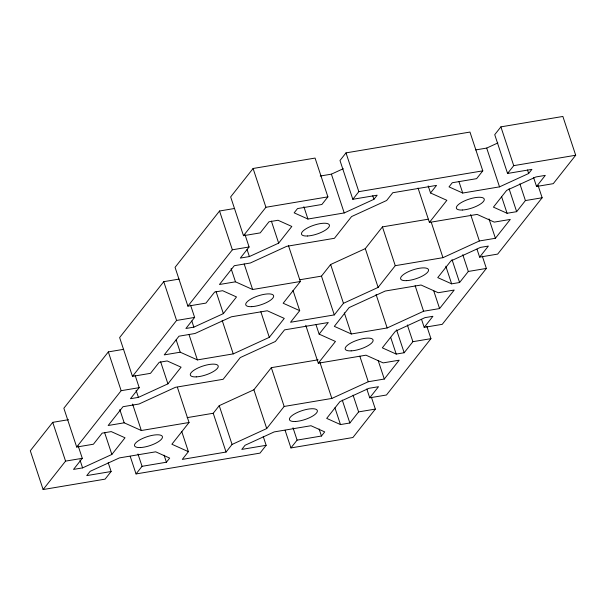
<?xml version="1.0" encoding="UTF-8"?>
<svg xmlns="http://www.w3.org/2000/svg" width="606" height="606" viewBox="0 0 606 606"><rect width="100%" height="100%" fill="white"/><g stroke="black" fill="none" stroke-linecap="round" stroke-linejoin="round"><path stroke-width="0.91" d="M187.163 417.64L213.236 413.262L219.228 405.664L253.891 389.764L271.321 367.668L318.112 359.812M300.061 279.722L321.475 276.124L330.634 264.519L365.297 248.619L382.431 226.894L428.306 219.19M181.702 431.389L188.405 451.659L182.3 459.401L226.061 452.046L232.06 444.448L266.723 428.556L284.153 406.452L331.853 398.437L368.274 381.742L384.295 379.045L399.18 360.191L383.151 362.888L366.001 355.184L318.294 363.191L305.757 325.286M292.993 290.38L299.697 310.658L290.539 322.256L334.3 314.908L343.458 303.303L378.121 287.411L395.263 265.678L442.963 257.671L479.376 240.968L495.405 238.279L510.282 219.417L494.261 222.114L477.111 214.41L429.404 222.417L418.034 188.042M68.531 419.685L52.737 422.337L30.3 450.758L43.124 489.542L105.103 479.134L111.118 471.513L108.201 462.696M123.669 349.321L108.33 351.904L63.857 408.239L76.682 447.031L93.415 444.221L102.172 433.123L111.231 431.601L125.018 437.79L111.86 454.462L82.59 467.885L73.531 469.408L82.287 458.31L78.204 445.971M179.096 279.093L163.756 281.669L119.632 337.572L132.464 376.364L150.508 373.334L159.234 362.274L167.188 360.941L181.08 367.175L167.923 383.848L138.426 397.377L130.472 398.71L139.198 387.658L135.123 375.319M234.401 208.509L219.531 211.002L175.066 267.344L187.89 306.128L205.942 303.098L214.668 292.039L222.614 290.706L236.507 296.948L223.356 313.62L193.859 327.149L185.906 328.482L194.632 317.423L190.549 305.083M533.621 177.656L536.537 186.474L553.263 183.663L575.7 155.242L562.876 116.458L500.897 126.866L494.731 134.668L507.563 173.46L531.917 169.369L528.659 173.498L499.526 186.86L462.734 193.041L449.008 186.875L452.265 182.747L476.627 178.656L482.785 170.847L469.961 132.063L346.003 152.879L339.989 160.499L352.821 199.291L377.174 195.193L373.917 199.321L344.223 212.941L307.939 219.039L294.152 212.842L297.523 208.578L321.877 204.487L327.899 196.859L315.067 158.075L253.088 168.483L230.659 196.912L243.483 235.696L260.216 232.886L268.973 221.788L278.033 220.266L291.819 226.455L278.662 243.135L249.392 256.558L240.332 258.08L249.089 246.983L245.006 234.636M43.124 489.542L65.562 461.121L82.287 458.31M76.682 447.031L121.155 390.688L139.198 387.658M132.464 376.364L176.588 320.453L194.632 317.423M187.89 306.128L232.363 249.793L249.089 246.983M243.483 235.696L265.92 207.275L327.899 196.859M130.207 456.31L136.039 473.937L142.054 466.317L166.415 462.226L169.672 458.098L155.689 451.818L119.397 457.909L90.135 471.332L86.764 475.604L111.118 471.513M352.821 199.291L358.835 191.663L482.785 170.847M177.376 387.249L189.042 422.503L171.877 444.236L188.405 451.659M288.38 245.362L300.334 281.502L283.169 303.235L299.697 310.658M269.306 337.345L284.267 318.4L267.276 310.764L231.431 316.786L194.996 333.497L178.997 336.186L164.234 354.889L180.232 352.2L197.397 359.911L233.242 353.889L269.306 337.345L260.853 311.787M318.294 363.191L335.459 341.466L319.135 334.126L328.285 322.528L284.525 329.876L275.366 341.481L240.279 357.57L223.144 379.295L175.437 387.31L139.024 404.013L123.003 406.702L108.163 425.503L124.185 422.814L141.334 430.518L189.042 422.503M429.404 222.417L446.864 200.321L430.533 192.981L436.532 185.391L392.764 192.738L386.658 200.48L351.571 216.569L334.436 238.294L286.729 246.309L250.316 263.012L234.295 265.701L219.448 284.502L235.476 281.813L252.626 289.516L300.334 281.502M263.239 436.494L266.155 445.312L259.997 453.121L136.039 473.937M285.1 430.29L290.933 447.925L297.091 440.115L321.453 436.025L324.71 431.896L310.984 425.73L274.192 431.911L245.059 445.274L241.802 449.402L266.155 445.312M507.563 173.46L513.721 165.65L575.7 155.242M421.571 319.43L424.192 327.361L432.919 316.302L424.973 317.642L395.476 331.171L382.318 347.836L396.21 354.078L404.164 352.745L412.891 341.686L430.934 338.656L426.851 326.316M477.005 249.195L479.626 257.133L488.353 246.074L480.406 247.407L450.902 260.936L437.752 277.609L451.644 283.85L459.59 282.51L468.317 271.458L486.368 268.428L482.285 256.08M439.592 308.56L454.212 290.039L438.214 292.728L421.049 285.017L385.204 291.039L349.139 307.575L334.323 326.354L351.306 333.982L387.158 327.96L423.586 311.249L439.592 308.56L433.76 290.933M366.819 388.991L369.736 397.809L378.5 386.711L368.925 388.317L339.928 401.619L326.695 418.382L340.481 424.571L349.851 422.996L358.616 411.898L375.341 409.088L371.554 397.634M536.537 186.474L545.294 175.376L535.924 176.952L506.654 190.375L493.428 207.138L507.086 213.274L516.653 211.668L525.417 200.571L542.143 197.761L538.06 185.421M375.341 409.088L352.912 437.517L290.933 447.925M430.934 338.656L386.469 394.998L369.736 397.809M486.368 268.428L442.244 324.331L424.192 327.361M542.143 197.761L497.67 254.096L479.626 257.133M320.233 176.035L331.399 174.157L343.276 168.71M475.657 149.924L486.694 148.076L497.837 142.963M527.493 169.968L528.659 173.498M519.872 183.823L525.417 200.571M500.897 126.866L513.721 165.65M509.078 188.746L516.653 211.668M486.694 148.076L499.526 186.86M501.548 196.526L507.086 213.274M488.989 218.887L495.405 238.279M470.635 214.524L479.376 240.968M458.939 181.58L462.734 193.041M462.779 254.709L468.317 271.458M428.2 185.928L430.533 192.981M452.015 259.595L459.59 282.51M431.305 222.41L442.963 257.671M445.811 266.216L451.644 283.85M415.133 285.684L423.586 311.249M372.751 195.799L373.917 199.321M382.431 226.894L395.263 265.678M407.346 324.937L412.891 341.686M346.003 152.879L358.835 191.663M396.582 329.823L404.164 352.745M365.297 248.619L378.121 287.411M390.673 337.33L396.21 354.078M376.076 294.463L387.158 327.96M331.399 174.157L344.223 212.941M378.174 360.54L384.295 379.045M330.634 264.519L343.458 303.303M359.82 356.176L368.274 381.742M344.314 312.825L351.306 333.982M303.856 206.699L307.939 219.039M321.475 276.124L334.3 314.908M353.078 395.15L358.616 411.898M342.276 400.081L349.851 422.996M315.923 324.43L319.135 334.126M319.907 362.297L331.853 398.437M334.944 407.823L340.481 424.571M271.374 221.092L278.662 243.135M253.088 168.483L265.92 207.275M319.12 428.972L321.453 436.025M247.059 249.505L249.392 256.558M244.173 263.951L252.626 289.516M293.009 427.775L297.091 440.115M219.531 211.002L232.363 249.793M271.321 367.668L284.153 406.452M231.098 268.587L235.476 281.813M253.891 389.764L266.723 428.556M216.069 291.577L223.356 313.62M222.167 320.392L233.242 353.889M191.814 320.975L193.859 327.149M219.228 405.664L232.06 444.448M188.943 334.345L197.397 359.911M213.236 413.262L226.061 452.046M163.756 281.669L176.588 320.453M176.157 339.86L180.232 352.2M160.635 361.812L167.923 383.848M164.082 455.174L166.415 462.226M136.092 390.325L138.426 397.377M132.593 404.073L141.334 430.518M108.33 351.904L121.155 390.688M137.971 453.977L142.054 466.317M119.814 409.595L124.185 422.814M104.573 432.426L111.86 454.462M79.969 459.954L82.59 467.885M52.737 422.337L65.562 461.121M295.425 421.488A14.658 4.674 -18.3 0 0 317.347 411.436A14.658 4.674 -18.3 0 0 297.44 412.444A14.658 4.674 -18.3 0 0 295.425 421.488M351.162 350.866A14.658 4.674 -18.3 0 0 373.084 340.814A14.658 4.674 -18.3 0 0 353.184 341.822A14.658 4.674 -18.3 0 0 351.162 350.866M406.596 280.639A14.658 4.674 -18.3 0 0 428.518 270.579A14.658 4.674 -18.3 0 0 408.611 271.594A14.658 4.674 -18.3 0 0 406.596 280.639M462.333 210.017A14.658 4.674 -18.3 0 0 484.255 199.957A14.658 4.674 -18.3 0 0 464.355 200.972A14.658 4.674 -18.3 0 0 462.333 210.017M307.477 235.992A14.658 4.674 -18.3 0 0 329.399 225.932A14.658 4.674 -18.3 0 0 309.492 226.947A14.658 4.674 -18.3 0 0 307.477 235.992M251.702 306.651A14.658 4.674 -18.3 0 0 273.624 296.599A14.658 4.674 -18.3 0 0 253.725 297.607A14.658 4.674 -18.3 0 0 251.702 306.651M196.268 376.879A14.658 4.674 -18.3 0 0 218.198 366.827A14.658 4.674 -18.3 0 0 198.291 367.842A14.658 4.674 -18.3 0 0 196.268 376.879M140.501 447.546A14.658 4.674 -18.3 0 0 162.423 437.487A14.658 4.674 -18.3 0 0 142.516 438.502A14.658 4.674 -18.3 0 0 140.501 447.546"/></g></svg>
